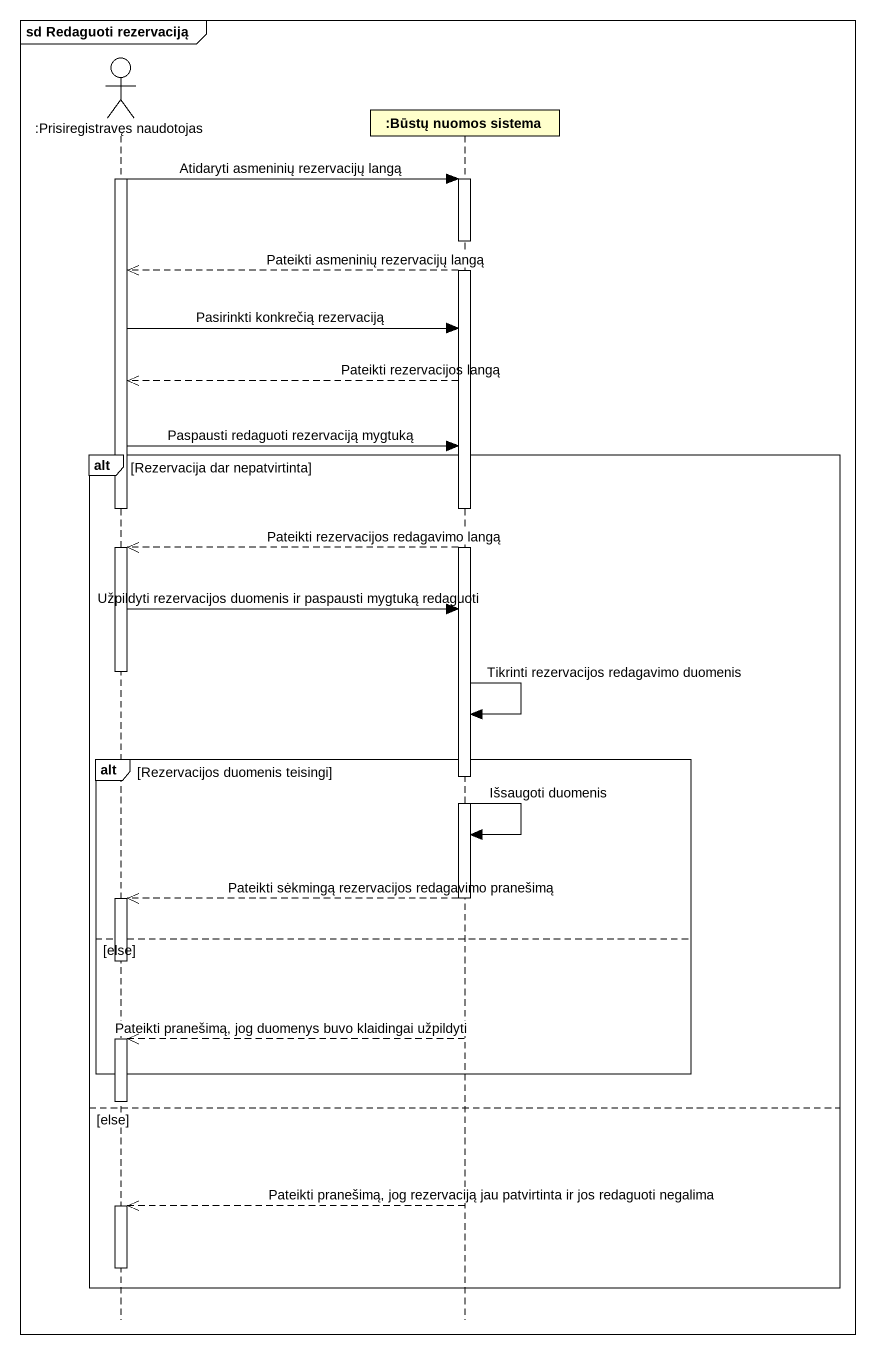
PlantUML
@startuml
mainframe sd Redaguoti rezervaciją
hide footbox
actor ":Prisiregistravęs naudotojas" as Prisiregistravęs_naudotojas
participant ":Būstų nuomos sistema" as Būstų_nuomos_sistema

activate Prisiregistravęs_naudotojas
Prisiregistravęs_naudotojas -> Būstų_nuomos_sistema : Atidaryti asmeninių rezervacijų langą
activate Būstų_nuomos_sistema
Būstų_nuomos_sistema -->> Prisiregistravęs_naudotojas : Pateikti asmeninių rezervacijų langą
Prisiregistravęs_naudotojas -> Būstų_nuomos_sistema : Pasirinkti konkrečią rezervaciją
Būstų_nuomos_sistema -->> Prisiregistravęs_naudotojas : Pateikti rezervacijos langą
Prisiregistravęs_naudotojas -> Būstų_nuomos_sistema : Paspausti redaguoti rezervaciją mygtuką
alt Rezervacija dar nepatvirtinta
  deactivate Prisiregistravęs_naudotojas
  Būstų_nuomos_sistema -->> Prisiregistravęs_naudotojas : Pateikti rezervacijos redagavimo langą
  activate Prisiregistravęs_naudotojas
  Prisiregistravęs_naudotojas -> Būstų_nuomos_sistema : Užpildyti rezervacijos duomenis ir paspausti mygtuką redaguoti
  deactivate Prisiregistravęs_naudotojas
  Būstų_nuomos_sistema -> Būstų_nuomos_sistema : Tikrinti rezervacijos redagavimo duomenis
  alt Rezervacijos duomenis teisingi
    Būstų_nuomos_sistema -> Būstų_nuomos_sistema : Išsaugoti duomenis
    Būstų_nuomos_sistema -->> Prisiregistravęs_naudotojas : Pateikti sėkmingą rezervacijos redagavimo pranešimą
    deactivate Būstų_nuomos_sistema
    activate Prisiregistravęs_naudotojas
  else else
    deactivate Prisiregistravęs_naudotojas
    Būstų_nuomos_sistema -->> Prisiregistravęs_naudotojas : Pateikti pranešimą, jog duomenys buvo klaidingai užpildyti
    activate Prisiregistravęs_naudotojas
  end
  deactivate Prisiregistravęs_naudotojas
else else
  Būstų_nuomos_sistema -->> Prisiregistravęs_naudotojas : Pateikti pranešimą, jog rezervaciją jau patvirtinta ir jos redaguoti negalima
  activate Prisiregistravęs_naudotojas
  deactivate Prisiregistravęs_naudotojas
end
@enduml
